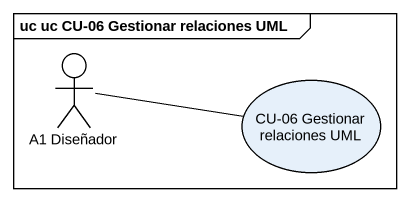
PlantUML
@startuml
mainframe uc uc CU-06 Gestionar relaciones UML
actor "A1 Diseñador" as A1_Diseñador
usecase "CU-06 Gestionar relaciones UML" as CU_06_Gestionar_relaciones
A1_Diseñador -right- CU_06_Gestionar_relaciones
@enduml
